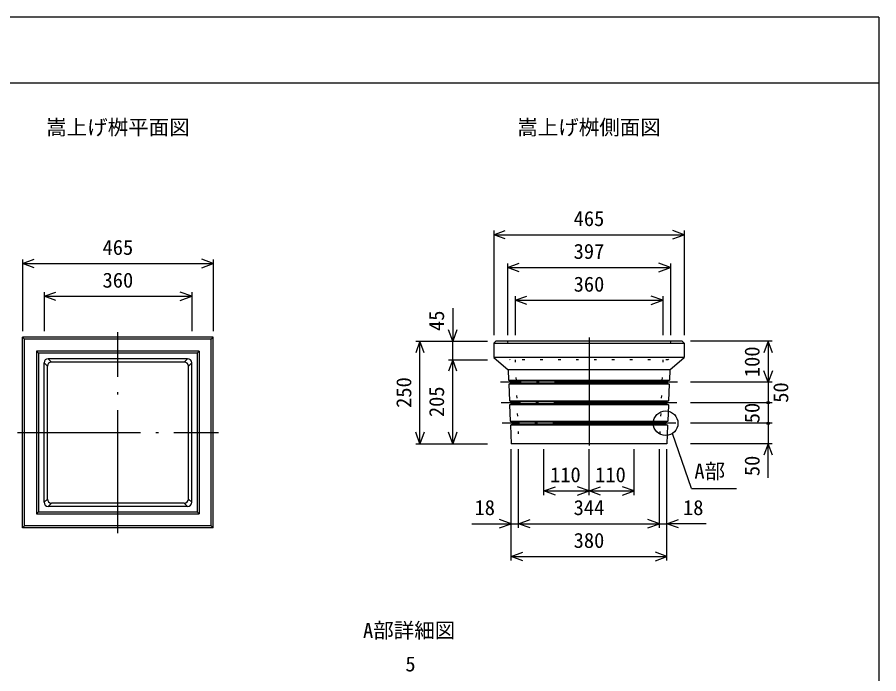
# Model space of a CAD drawing. Units: millimetres, scale not verified. Extents: x 12 to 21012, y 0 to 14850.
# Drawn here: x 6261 to 8362, y 7771 to 9373 of the extents above; entities that cross this region are included whole.
import ezdxf
from ezdxf.enums import TextEntityAlignment as Align

# ---------------------------------------------------------------- set-up
doc = ezdxf.new("R2010")
doc.units = ezdxf.units.MM
doc.header["$LTSCALE"] = 25
doc.linetypes.add('DOTTED', pattern=[1.75, 0.25, -1.5])
doc.linetypes.add('LONG_DASHED_DOTTED', pattern=[15.25, 12, -1.5, 0.25, -1.5])
for name, color, linetype, lineweight in [('CENTER', 7, 'LONG_DASHED_DOTTED', 25), ('DIM', 7, 'Continuous', 25), ('OUTLINE', 3, 'Continuous', 25), ('OUTLINE2', 4, 'DOTTED', 25), ('TXT', 7, 'Continuous', 25)]:
    doc.layers.add(name, color=color, linetype=linetype, lineweight=lineweight)
doc.styles.add('ＭＳ ゴシック', font='')
doc.styles.get('ＭＳ ゴシック').set_extended_font_data('MS Gothic')

msp = doc.modelspace()

# ---------------------------------------------------------------- linework, layer by layer
at = {"layer": 'CENTER'}
for p, q in [((6506.47, 8114.45), (6506.47, 8604.45)), ((7655.65, 8591.76), (7655.65, 8328.29)), ((7871.53, 8482.2), (7439.77, 8482.2)), ((7869.58, 8432.2), (7441.72, 8432.2)), ((7867.63, 8382.2), (7443.67, 8382.2)), ((6261.47, 8359.45), (6751.47, 8359.45))]:
    msp.add_line(p, q, dxfattribs=at)
at = {"layer": 'DIM'}
for p, q in [((7423.15, 8842.2), (7451.34, 8852.47)), ((7423.15, 8852.2), (7423.15, 8597.2)), ((7888.15, 8842.2), (7859.96, 8852.47)), ((7888.15, 8852.2), (7888.15, 8597.2)), ((7423.15, 8842.2), (7888.15, 8842.2)), ((7451.34, 8831.94), (7423.15, 8842.2)), ((7859.96, 8831.94), (7888.15, 8842.2)), ((6273.97, 8771.95), (6302.16, 8782.21)), ((6273.97, 8781.95), (6273.97, 8606.95)), ((6273.97, 8771.95), (6738.97, 8771.95)), ((6302.16, 8761.69), (6273.97, 8771.95)), ((6738.97, 8771.95), (6710.78, 8782.21)), ((6710.78, 8761.69), (6738.97, 8771.95)), ((6738.97, 8781.95), (6738.97, 8606.95)), ((7457.15, 8762.2), (7485.34, 8772.47)), ((7457.15, 8772.2), (7457.15, 8597.2)), ((7854.15, 8762.2), (7825.96, 8772.47)), ((7854.15, 8772.2), (7854.15, 8597.2)), ((7457.15, 8762.2), (7854.15, 8762.2)), ((7485.34, 8751.94), (7457.15, 8762.2)), ((7825.96, 8751.94), (7854.15, 8762.2)), ((6326.47, 8691.95), (6354.66, 8702.21)), ((6326.47, 8701.95), (6326.47, 8606.95)), ((6686.47, 8691.95), (6658.28, 8702.21)), ((6686.47, 8701.95), (6686.47, 8606.95)), ((6326.47, 8691.95), (6686.47, 8691.95)), ((6354.66, 8681.69), (6326.47, 8691.95)), ((6658.28, 8681.69), (6686.47, 8691.95)), ((7475.65, 8682.2), (7503.84, 8692.47)), ((7475.65, 8692.2), (7475.65, 8597.2)), ((7475.65, 8682.2), (7835.65, 8682.2)), ((7503.84, 8671.94), (7475.65, 8682.2)), ((7835.65, 8682.2), (7807.46, 8692.47)), ((7807.46, 8671.94), (7835.65, 8682.2)), ((7835.65, 8692.2), (7835.65, 8597.2)), ((7323.15, 8663.16), (7323.15, 8582.2)), ((7323.15, 8582.2), (7312.89, 8610.4)), ((7333.41, 8610.4), (7323.15, 8582.2)), ((7243.15, 8582.2), (7232.89, 8554.01)), ((7233.15, 8582.2), (7408.15, 8582.2)), ((7243.15, 8332.2), (7243.15, 8582.2)), ((7253.41, 8554.01), (7243.15, 8582.2)), ((7323.15, 8537.2), (7323.15, 8582.2)), ((8102.71, 8582.2), (7903.15, 8582.2)), ((8092.71, 8582.2), (8082.44, 8554.01)), ((8092.71, 8582.2), (8092.71, 8482.2)), ((8102.97, 8554.01), (8092.71, 8582.2)), ((7323.15, 8537.2), (7312.89, 8509.01)), ((7313.15, 8537.2), (7408.15, 8537.2)), ((7323.15, 8332.2), (7323.15, 8537.2)), ((7333.41, 8509.01), (7323.15, 8537.2)), ((8092.71, 8482.2), (8082.44, 8510.4)), ((8102.97, 8510.4), (8092.71, 8482.2)), ((8102.71, 8482.2), (7903.15, 8482.2)), ((8092.71, 8482.2), (8092.71, 8432.2)), ((8102.71, 8432.2), (7903.15, 8432.2)), ((8092.71, 8432.2), (8092.71, 8382.2)), ((8102.71, 8382.2), (7903.15, 8382.2)), ((8092.71, 8382.2), (8092.71, 8332.2)), ((7243.15, 8332.2), (7232.89, 8360.4)), ((7253.41, 8360.4), (7243.15, 8332.2)), ((7323.15, 8332.2), (7312.89, 8360.4)), ((7333.41, 8360.4), (7323.15, 8332.2)), ((7233.15, 8332.2), (7408.15, 8332.2)), ((8102.71, 8332.2), (7903.15, 8332.2)), ((8092.71, 8332.2), (8082.44, 8304.01)), ((8092.71, 8248.83), (8092.71, 8332.2)), ((8102.97, 8304.01), (8092.71, 8332.2)), ((7465.65, 8047.2), (7465.65, 8319)), ((7483.65, 8127.2), (7483.65, 8319)), ((7545.65, 8207.2), (7545.65, 8319)), ((7655.65, 8207.2), (7655.65, 8319)), ((7765.65, 8207.2), (7765.65, 8319)), ((7827.65, 8127.2), (7827.65, 8319)), ((7845.65, 8047.2), (7845.65, 8319)), ((7545.65, 8217.2), (7573.84, 8227.47)), ((7655.65, 8217.2), (7627.46, 8227.47)), ((7655.65, 8217.2), (7683.84, 8227.47)), ((7765.65, 8217.2), (7737.46, 8227.47)), ((7545.65, 8217.2), (7655.65, 8217.2)), ((7573.84, 8206.94), (7545.65, 8217.2)), ((7627.46, 8206.94), (7655.65, 8217.2)), ((7655.65, 8217.2), (7765.65, 8217.2)), ((7683.84, 8206.94), (7655.65, 8217.2)), ((7737.46, 8206.94), (7765.65, 8217.2)), ((7369.97, 8137.2), (7465.65, 8137.2)), ((7465.65, 8137.2), (7437.46, 8147.47)), ((7437.46, 8126.94), (7465.65, 8137.2)), ((7465.65, 8137.2), (7483.65, 8137.2)), ((7483.65, 8137.2), (7511.84, 8147.47)), ((7483.65, 8137.2), (7827.65, 8137.2)), ((7511.84, 8126.94), (7483.65, 8137.2)), ((7827.65, 8137.2), (7799.46, 8147.47)), ((7799.46, 8126.94), (7827.65, 8137.2)), ((7827.65, 8137.2), (7845.65, 8137.2)), ((7845.65, 8137.2), (7873.84, 8147.47)), ((7941.34, 8137.2), (7845.65, 8137.2)), ((7873.84, 8126.94), (7845.65, 8137.2)), ((7465.65, 8057.2), (7493.84, 8067.47)), ((7465.65, 8057.2), (7845.65, 8057.2)), ((7493.84, 8046.94), (7465.65, 8057.2)), ((7845.65, 8057.2), (7817.46, 8067.47)), ((7817.46, 8046.94), (7845.65, 8057.2))]:
    msp.add_line(p, q, dxfattribs=at)
for centre in [(8092.71, 8432.2), (8092.71, 8382.2)]:
    msp.add_circle(centre, 3, dxfattribs=at)
at = {"layer": 'OUTLINE'}
for p, q in [((6738.97, 8591.95), (6273.97, 8591.95)), ((6273.97, 8126.95), (6273.97, 8591.95)), ((6278.97, 8586.95), (6273.97, 8591.95)), ((6733.97, 8586.95), (6278.97, 8586.95)), ((6278.97, 8131.95), (6278.97, 8586.95)), ((6733.97, 8586.95), (6738.97, 8591.95)), ((6733.97, 8131.95), (6733.97, 8586.95)), ((6738.97, 8126.95), (6738.97, 8591.95)), ((7428.15, 8582.2), (7423.15, 8577.2)), ((7423.15, 8577.2), (7888.15, 8577.2)), ((7423.15, 8577.2), (7423.15, 8542.2)), ((7883.15, 8582.2), (7428.15, 8582.2)), ((7883.15, 8582.2), (7888.15, 8577.2)), ((7888.15, 8577.2), (7888.15, 8542.2)), ((6704.97, 8557.95), (6307.97, 8557.95)), ((6307.97, 8557.95), (6307.97, 8160.95)), ((6307.97, 8557.95), (6312.97, 8552.95)), ((6699.97, 8552.95), (6704.97, 8557.95)), ((6704.97, 8557.95), (6704.97, 8160.95)), ((6699.97, 8552.95), (6312.97, 8552.95)), ((6312.97, 8552.95), (6312.97, 8165.95)), ((6676.47, 8539.45), (6336.47, 8539.45)), ((6336.47, 8539.45), (6344.47, 8531.45)), ((6668.47, 8531.45), (6676.47, 8539.45)), ((6699.97, 8552.95), (6699.97, 8165.95)), ((7888.15, 8542.2), (7423.15, 8542.2)), ((7423.15, 8542.2), (7458.61, 8512.2)), ((7852.69, 8512.2), (7888.15, 8542.2)), ((6326.47, 8189.45), (6326.47, 8529.45)), ((6326.47, 8529.45), (6334.47, 8521.45)), ((6334.47, 8197.45), (6334.47, 8521.45)), ((6668.47, 8531.45), (6344.47, 8531.45)), ((6678.47, 8521.45), (6686.47, 8529.45)), ((6678.47, 8197.45), (6678.47, 8521.45)), ((6686.47, 8189.45), (6686.47, 8529.45)), ((7852.69, 8512.2), (7458.61, 8512.2)), ((7458.61, 8512.2), (7459.59, 8487.2)), ((7852.69, 8512.2), (7851.71, 8487.2)), ((7459.59, 8487.2), (7851.71, 8487.2)), ((7459.59, 8487.2), (7464.69, 8484.7)), ((7464.89, 8479.7), (7459.98, 8477.21)), ((7851.32, 8477.21), (7459.98, 8477.21)), ((7459.98, 8477.21), (7461.54, 8437.2)), ((7464.69, 8484.7), (7464.89, 8479.7)), ((7846.61, 8484.7), (7464.69, 8484.7)), ((7846.42, 8479.7), (7464.89, 8479.7)), ((7846.61, 8484.7), (7846.42, 8479.7)), ((7846.42, 8479.7), (7851.32, 8477.21)), ((7851.71, 8487.2), (7846.61, 8484.7)), ((7851.32, 8477.21), (7849.76, 8437.2)), ((7461.54, 8437.2), (7849.76, 8437.2)), ((7461.54, 8437.2), (7466.64, 8434.7)), ((7466.84, 8429.7), (7461.93, 8427.21)), ((7466.64, 8434.7), (7466.84, 8429.7)), ((7844.66, 8434.7), (7466.64, 8434.7)), ((7844.47, 8429.7), (7466.84, 8429.7)), ((7844.66, 8434.7), (7844.47, 8429.7)), ((7844.47, 8429.7), (7849.37, 8427.21)), ((7849.76, 8437.2), (7844.66, 8434.7)), ((7849.37, 8427.21), (7461.93, 8427.21)), ((7461.93, 8427.21), (7463.49, 8387.2)), ((7849.37, 8427.21), (7847.81, 8387.2)), ((7463.49, 8387.2), (7847.81, 8387.2)), ((7463.49, 8387.2), (7468.59, 8384.7)), ((7847.81, 8387.2), (7842.71, 8384.7)), ((7468.79, 8379.7), (7463.88, 8377.21)), ((7847.42, 8377.21), (7463.88, 8377.21)), ((7463.88, 8377.21), (7465.64, 8332.2)), ((7468.59, 8384.7), (7468.79, 8379.7)), ((7842.71, 8384.7), (7468.59, 8384.7)), ((7842.52, 8379.7), (7468.79, 8379.7)), ((7842.71, 8384.7), (7842.52, 8379.7)), ((7842.52, 8379.7), (7847.42, 8377.21)), ((7847.42, 8377.21), (7845.67, 8332.2)), ((7845.66, 8332.2), (7465.65, 8332.2)), ((6334.47, 8197.45), (6326.47, 8189.45)), ((6678.47, 8197.45), (6686.47, 8189.45)), ((6344.47, 8187.45), (6336.47, 8179.45)), ((6676.47, 8179.45), (6336.47, 8179.45)), ((6668.47, 8187.45), (6344.47, 8187.45)), ((6668.47, 8187.45), (6676.47, 8179.45)), ((6312.97, 8165.95), (6307.97, 8160.95)), ((6307.97, 8160.95), (6704.97, 8160.95)), ((6312.97, 8165.95), (6699.97, 8165.95)), ((6699.97, 8165.95), (6704.97, 8160.95)), ((6278.97, 8131.95), (6273.97, 8126.95)), ((6738.97, 8126.95), (6273.97, 8126.95)), ((6733.97, 8131.95), (6278.97, 8131.95)), ((6733.97, 8131.95), (6738.97, 8126.95))]:
    msp.add_line(p, q, dxfattribs=at)
for centre, start, end in [((6336.47, 8529.45), 90, 180), ((6676.47, 8529.45), 0, 90), ((6344.47, 8521.45), 90, 180), ((6668.47, 8521.45), 0, 90), ((6344.47, 8197.45), 180, 270), ((6668.47, 8197.45), 270, 0), ((6336.47, 8189.45), 180, 270), ((6676.47, 8189.45), 270, 0)]:
    msp.add_arc(centre, 10, start, end, dxfattribs=at)
at = {"layer": 'OUTLINE2'}
for p, q in [((7457.15, 8582.2), (7462.15, 8537.2)), ((7854.15, 8582.2), (7849.15, 8537.2)), ((7849.15, 8537.2), (7462.15, 8537.2)), ((7475.65, 8537.2), (7483.65, 8332.2)), ((7835.65, 8537.2), (7827.65, 8332.2))]:
    msp.add_line(p, q, dxfattribs=at)
at = {"layer": 'TXT'}
for p, q in [((8362.5, 9372.57), (2262.5, 9372.57)), ((8362.5, 9372.57), (8362.5, 6072.57)), ((2262.5, 9212.57), (8362.5, 9212.57)), ((7905.32, 8223.35), (7859.33, 8357.29)), ((7905.32, 8223.35), (8015.58, 8223.35))]:
    msp.add_line(p, q, dxfattribs=at)
msp.add_circle((7842.62, 8382.2), 30, dxfattribs=at)

# ---------------------------------------------------------------- texts
at = {"layer": 'DIM', "style": 'ＭＳ ゴシック'}
for s, p in [('465', (7618.15, 8852.2)), ('465', (6468.97, 8781.95)), ('397', (7618.15, 8772.2)), ('360', (6468.97, 8701.95)), ('360', (7618.15, 8692.2)), ('110', (7560.6, 8227.31)), ('110', (7670.6, 8227.31)), ('18', (7376.37, 8147.2)), ('344', (7618.15, 8147.2)), ('18', (7884.93, 8147.2)), ('380', (7618.15, 8067.2)), ('5', (7207.73, 7765.85))]:
    msp.add_text(s, height=36.66, dxfattribs=at).set_placement(p, align=Align.BOTTOM_LEFT)
for s, p in [('45', (7313.15, 8607.27)), ('100', (8082.71, 8494.7)), ('250', (7233.15, 8419.7)), ('50', (8152.71, 8432.2)), ('205', (7313.15, 8397.2)), ('50', (8082.71, 8382.2)), ('50', (8082.71, 8253.24))]:
    msp.add_text(s, height=36.66, rotation=90, dxfattribs=at).set_placement(p, align=Align.BOTTOM_LEFT)
at = {"layer": 'TXT', "style": 'ＭＳ ゴシック'}
for s, p in [('嵩上げ桝平面図', (6331.47, 9074.81)), ('嵩上げ桝側面図', (7480.65, 9074.81)), ('A部', (7912.71, 8236.12)), ('A部詳細図', (7104.36, 7847.62))]:
    msp.add_text(s, height=36.66, dxfattribs=at).set_placement(p, align=Align.BOTTOM_LEFT)

doc.saveas('drawing.dxf')
